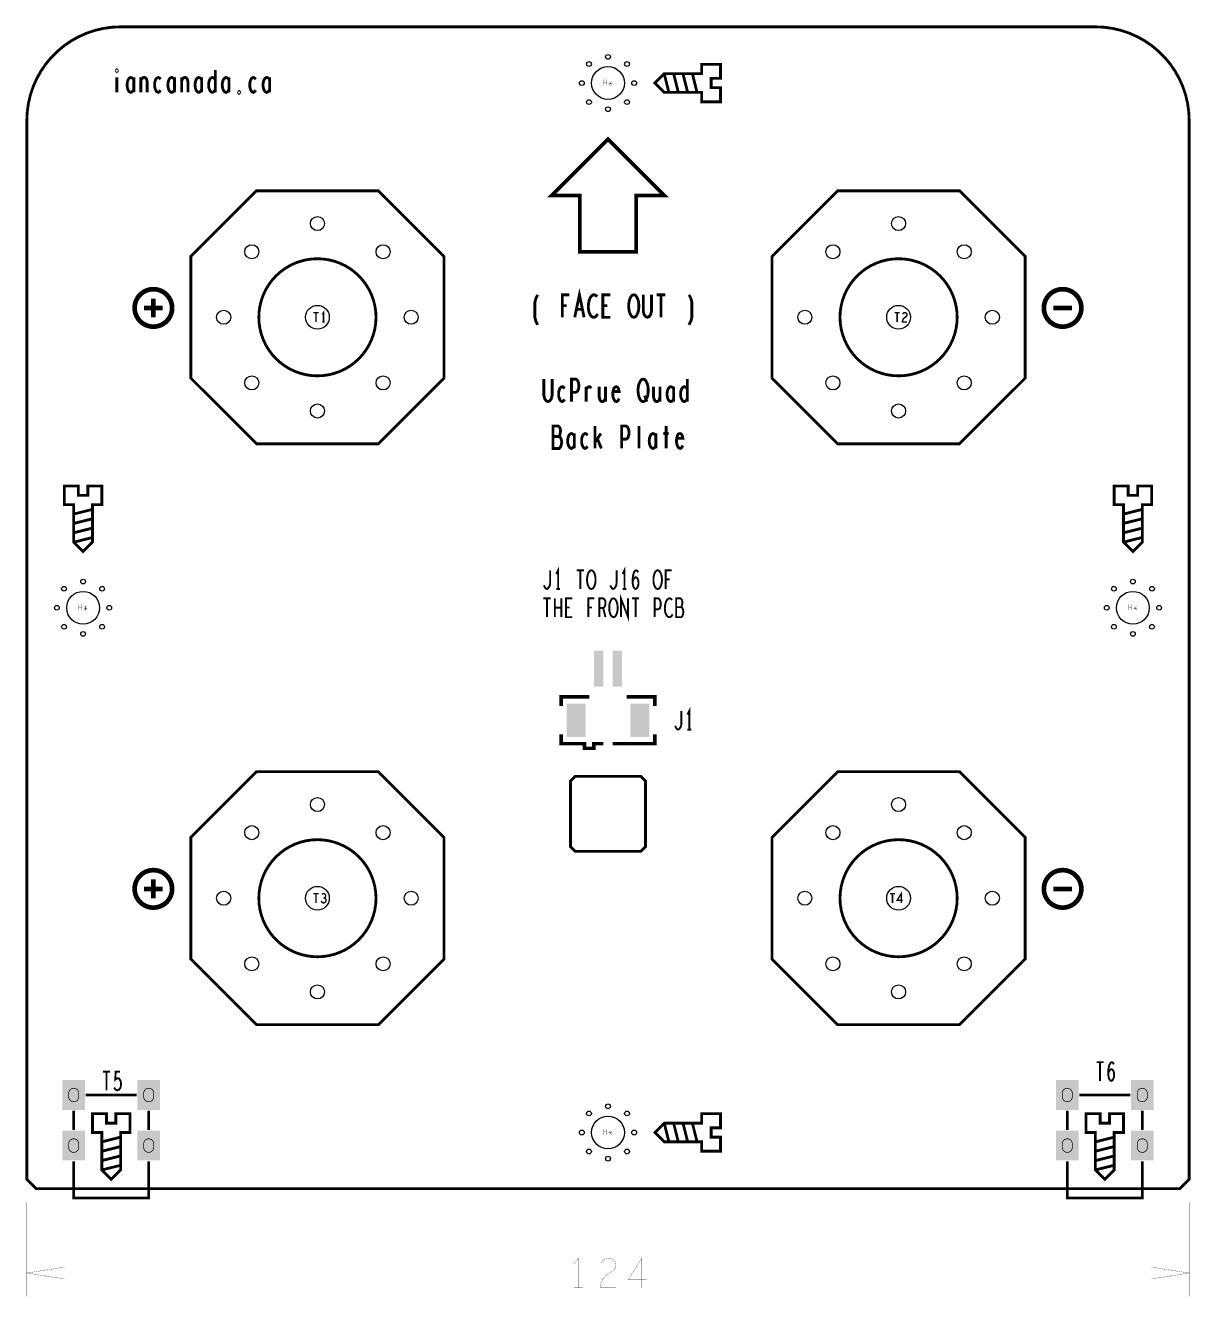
# Model space of a CAD drawing. Extents: x -15 to 124, y -144 to 129.
# Drawn here: x -0.2 to 124.2, y -143.5 to -7.8 of the extents above; entities that cross this region are included whole.
import ezdxf

# ---------------------------------------------------------------- set-up
doc = ezdxf.new("R2010")
doc.units = 0
doc.layers.get('0').update_dxf_attribs({"linetype": 'CONTINUOUS'})
for name, color, linetype in [('BOARD_ART', 7, 'CONTINUOUS'), ('DIMENSION_ART', 5, 'CONTINUOUS'), ('PASTETOP_ART', 6, 'CONTINUOUS'), ('SILK_TOP_ART', 1, 'CONTINUOUS'), ('UCPUREQUADBACKPCB-1-2_DRL', 4, 'CONTINUOUS'), ('UCPUREQUADBACKPCB_ROU', 3, 'CONTINUOUS')]:
    doc.layers.add(name, color=color, linetype=linetype)

# ---------------------------------------------------------------- blocks, each defined once
blk = doc.blocks.new('RECTANGLE_54')
blk.add_solid([(1.2065, 1.5875), (1.2065, -1.5875), (-1.2065, 1.5875), (-1.2065, -1.5875)])
blk = doc.blocks.new('RECTANGLE_112')
blk.add_solid([(1.016, 1.778), (1.016, -1.778), (-1.016, 1.778), (-1.016, -1.778)])
blk = doc.blocks.new('RECTANGLE_111')
blk.add_solid([(0.508, 1.905), (0.508, -1.905), (-0.508, 1.905), (-0.508, -1.905)])
blk = doc.blocks.new('ROUND_20')
blk.add_circle((0, 0), 0.254)
blk = doc.blocks.new('ROUND_6')
blk.add_circle((0, 0), 0.75)
blk = doc.blocks.new('ROUND_10')
blk.add_circle((0, 0), 1.27)
blk = doc.blocks.new('ROUND_122')
blk.add_circle((0, 0), 1.75)

msp = doc.modelspace()

# ---------------------------------------------------------------- linework, layer by layer
at = {"layer": 'BOARD_ART', "const_width": 0.3}
for points in [[(10, -8, 0.4142136), (0, -18)], [(124, -18, 0.4142136), (114, -8)]]:
    msp.add_lwpolyline(points, format="xyb", dxfattribs=at)
for points in [[(114, -8), (10, -8)], [(0, -18), (0, -27.75), (0, -32.25)], [(124, -32.25), (124, -27.75), (124, -18)], [(0, -109), (0, -103.75), (0, -36.25), (0, -32.25)], [(124, -32.25), (124, -36.25)], [(124, -36.25), (124, -103.75), (124, -109.25)], [(58.5, -88), (58, -88.5), (58, -95.5), (58.5, -96), (65.5, -96), (66, -95.5), (66, -88.5), (65.5, -88), (58.5, -88)], [(0, -109), (0, -112.25), (0, -131), (1, -132), (123, -132), (124, -131), (124, -112.25), (124, -109.25)]]:
    msp.add_lwpolyline(points, dxfattribs=at)
for points in [[(24.75, -39, 1), (37.25, -39, 1)], [(86.75, -39, 1), (99.25, -39, 1)], [(24.75, -101, 1), (37.25, -101, 1)], [(86.75, -101, 1), (99.25, -101, 1)]]:
    msp.add_lwpolyline(points, format="xyb", close=True, dxfattribs=at)
at = {"layer": 'DIMENSION_ART', "const_width": 0.0254}
for points in [[(0, -133.5), (0, -143.5)], [(124, -133.5), (124, -143.5)], [(58.8504, -142.5875), (58.8504, -139.4125), (58.378, -140.0475)], [(61.2519, -139.9417), (61.4882, -139.6242), (61.7638, -139.4654), (62.0788, -139.4125), (62.4724, -139.5183), (62.7481, -139.7829), (62.8268, -140.1004), (62.7874, -140.418), (62.6299, -140.6825), (61.8425, -141.2117), (61.4882, -141.5821), (61.2519, -142.1114), (61.1732, -142.5875), (62.8268, -142.5875)], [(65.622, -142.5875), (65.622, -139.4125), (64.1653, -141.6879), (66.1339, -141.6879)], [(4, -140.375), (0, -141), (4, -141.625), (4, -140.375)], [(55.2881, -141), (0, -141)], [(68.7119, -141), (124, -141)], [(120, -141.625), (124, -141), (120, -140.375), (120, -141.625)], [(58.378, -142.5875), (59.3228, -142.5875)]]:
    msp.add_lwpolyline(points, dxfattribs=at)
at = {"layer": 'SILK_TOP_ART'}
for points, const_width in [([(72.9999, -14), (73, -13.5), (74, -13.5), (74, -11.9999), (72, -12), (72, -13), (68, -12.9999), (67, -13.9999), (68.0001, -15), (72, -15), (72, -16), (74, -16.0001), (74, -14.5), (73, -14.5), (72.9999, -14)], 0.3), ([(9.6, -12.76), (9.56, -12.72), (9.56, -12.64), (9.6, -12.6), (9.64, -12.64), (9.64, -12.72), (9.6, -12.76)], 0.3), ([(9.6, -13.4), (9.6, -15)], 0.3), ([(11.41, -13.68), (11.33, -13.52), (11.21, -13.44), (11.07, -13.4), (10.93, -13.48), (10.81, -13.64), (10.73, -13.88), (10.69, -14.2), (10.73, -14.52), (10.81, -14.7601), (10.93, -14.92), (11.07, -15), (11.21, -14.96), (11.33, -14.84), (11.41, -14.6801)], 0.3), ([(11.41, -15), (11.41, -13.4)], 0.3), ([(12.16, -13.8), (12.24, -13.6), (12.36, -13.44), (12.52, -13.4), (12.66, -13.44), (12.78, -13.6), (12.84, -13.88), (12.84, -15)], 0.3), ([(12.16, -15), (12.16, -13.4)], 0.3), ([(14.27, -13.6), (14.13, -13.44), (14.01, -13.4), (13.85, -13.48), (13.73, -13.64), (13.65, -13.92), (13.63, -14.2), (13.65, -14.48), (13.73, -14.7201), (13.85, -14.92), (14.01, -15), (14.15, -14.92), (14.27, -14.7601)], 0.3), ([(15.76, -13.68), (15.68, -13.52), (15.56, -13.44), (15.42, -13.4), (15.28, -13.48), (15.16, -13.64), (15.08, -13.88), (15.04, -14.2), (15.08, -14.52), (15.16, -14.7601), (15.28, -14.92), (15.42, -15), (15.56, -14.96), (15.68, -14.84), (15.76, -14.6801)], 0.3), ([(15.76, -15), (15.76, -13.4)], 0.3), ([(16.51, -13.8), (16.59, -13.6), (16.71, -13.44), (16.87, -13.4), (17.01, -13.44), (17.13, -13.6), (17.19, -13.88), (17.19, -15)], 0.3), ([(16.51, -15), (16.51, -13.4)], 0.3), ([(18.66, -13.68), (18.58, -13.52), (18.46, -13.44), (18.32, -13.4), (18.18, -13.48), (18.06, -13.64), (17.98, -13.88), (17.94, -14.2), (17.98, -14.52), (18.06, -14.7601), (18.18, -14.92), (18.32, -15), (18.46, -14.96), (18.58, -14.84), (18.66, -14.6801)], 0.3), ([(18.66, -15), (18.66, -13.4)], 0.3), ([(20.11, -14.6401), (20.03, -14.84), (19.91, -14.96), (19.77, -15), (19.61, -14.92), (19.49, -14.7201), (19.41, -14.48), (19.39, -14.2), (19.41, -13.92), (19.49, -13.68), (19.61, -13.48), (19.77, -13.4), (19.91, -13.44), (20.01, -13.52), (20.11, -13.68)], 0.3), ([(20.11, -12.6), (20.11, -15)], 0.3), ([(21.56, -13.68), (21.48, -13.52), (21.36, -13.44), (21.22, -13.4), (21.08, -13.48), (20.96, -13.64), (20.88, -13.88), (20.84, -14.2), (20.88, -14.52), (20.96, -14.7601), (21.08, -14.92), (21.22, -15), (21.36, -14.96), (21.48, -14.84), (21.56, -14.6801)], 0.3), ([(21.56, -15), (21.56, -13.4)], 0.3), ([(24.42, -13.6), (24.28, -13.44), (24.16, -13.4), (24, -13.48), (23.88, -13.64), (23.8, -13.92), (23.78, -14.2), (23.8, -14.48), (23.88, -14.7201), (24, -14.92), (24.16, -15), (24.3, -14.92), (24.42, -14.7601)], 0.3), ([(25.91, -13.68), (25.83, -13.52), (25.71, -13.44), (25.57, -13.4), (25.43, -13.48), (25.31, -13.64), (25.23, -13.88), (25.19, -14.2), (25.23, -14.52), (25.31, -14.7601), (25.43, -14.92), (25.57, -15), (25.71, -14.96), (25.83, -14.84), (25.91, -14.6801)], 0.3), ([(25.91, -15), (25.91, -13.4)], 0.3), ([(68.5001, -15), (68, -13)], 0.3), ([(69.5, -15), (69, -13)], 0.3), ([(70.5, -15), (70, -13)], 0.3), ([(71.5, -15), (71, -13)], 0.3), ([(22.65, -15.08), (22.61, -15.04), (22.61, -14.96), (22.65, -14.92), (22.69, -14.96), (22.69, -15.04), (22.65, -15.08)], 0.3), ([(61.553, -14.254), (61.553, -13.619)], 0.0254), ([(61.8374, -13.9365), (61.553, -13.9365)], 0.0254), ([(61.8374, -13.619), (61.8374, -14.254)], 0.0254), ([(62.0508, -14.0423), (62.4572, -14.0423)], 0.0254), ([(62.105, -14.2752), (62.403, -13.8095)], 0.0254), ([(62.403, -14.2752), (62.105, -13.8095)], 0.0254), ([(62.254, -13.7248), (62.254, -14.3598)], 0.0254), ([(62, -20), (56, -26), (59, -26), (59, -32), (65, -32), (65, -26), (68, -26), (62, -20)], 0.4), ([(31, -25.5), (37.5, -25.5), (44.5, -32.5), (44.5, -45.5), (37.5, -52.5), (24.5, -52.5), (17.5, -45.5), (17.5, -32.5), (24.5, -25.5), (31, -25.5)], 0.3), ([(93, -25.5), (99.5, -25.5), (106.5, -32.5), (106.5, -45.5), (99.5, -52.5), (86.5, -52.5), (79.5, -45.5), (79.5, -32.5), (86.5, -25.5), (93, -25.5)], 0.3), ([(54.5, -39.8), (54.3, -39.4), (54.2, -39), (54.2, -37.4), (54.3, -37), (54.5, -36.6)], 0.3), ([(57.12, -39), (57.12, -36.6), (57.88, -36.6)], 0.3), ([(58.45, -39), (58.95, -36.6), (59.45, -39)], 0.3), ([(60.84, -36.8), (60.72, -36.68), (60.58, -36.6), (60.42, -36.6), (60.24, -36.72), (60.1, -36.92), (60, -37.16), (59.92, -37.56), (59.9, -37.92), (59.94, -38.28), (60, -38.52), (60.12, -38.7601), (60.26, -38.92), (60.4, -39), (60.54, -39), (60.68, -38.92), (60.8, -38.8), (60.9, -38.6401)], 0.3), ([(62.25, -39), (61.45, -39), (61.45, -36.6), (62.25, -36.6)], 0.3), ([(64.75, -39), (64.59, -38.96), (64.45, -38.8), (64.33, -38.56), (64.25, -38.28), (64.21, -37.96), (64.21, -37.64), (64.25, -37.32), (64.33, -37.04), (64.45, -36.8), (64.59, -36.64), (64.75, -36.6), (64.91, -36.64), (65.05, -36.8), (65.17, -37.04), (65.25, -37.32), (65.29, -37.64), (65.29, -37.96), (65.25, -38.28), (65.17, -38.56), (65.05, -38.8), (64.91, -38.96), (64.75, -39)], 0.3), ([(65.76, -36.6), (65.76, -38.32), (65.84, -38.6801), (66, -38.92), (66.2, -39), (66.4, -38.92), (66.56, -38.6801), (66.64, -38.32), (66.64, -36.6)], 0.3), ([(67.19, -36.6), (68.11, -36.6)], 0.3), ([(67.65, -36.6), (67.65, -39)], 0.3), ([(70.65, -39.8), (70.85, -39.4), (70.95, -39), (70.95, -37.4), (70.85, -37), (70.65, -36.6)], 0.3), ([(12.5, -38), (14.5, -38)], 0.5), ([(13.5, -37), (13.5, -39)], 0.5), ([(57.6, -37.76), (57.12, -37.76)], 0.3), ([(61.93, -37.76), (61.45, -37.76)], 0.3), ([(109.5, -38), (111.5, -38)], 0.5), ([(30.5817, -38.5), (31.1183, -38.5)], 0.15), ([(30.85, -38.5), (30.85, -39.5)], 0.15), ([(31.65, -39.5), (31.65, -38.5), (31.51, -38.7)], 0.15), ([(59.27, -38.16), (58.63, -38.16)], 0.3), ([(92.5817, -38.5), (93.1183, -38.5)], 0.15), ([(92.85, -38.5), (92.85, -39.5)], 0.15), ([(93.4283, -38.6667), (93.4983, -38.5667), (93.58, -38.5167), (93.6733, -38.5), (93.79, -38.5333), (93.8717, -38.6167), (93.895, -38.7167), (93.8833, -38.8167), (93.8367, -38.9), (93.6033, -39.0667), (93.4983, -39.1833), (93.4283, -39.35), (93.405, -39.5), (93.895, -39.5)], 0.15), ([(31.51, -39.5), (31.79, -39.5)], 0.15), ([(55.16, -45.6), (55.16, -47.32), (55.24, -47.6801), (55.4, -47.92), (55.6, -48), (55.8, -47.92), (55.96, -47.6801), (56.04, -47.32), (56.04, -45.6)], 0.3), ([(58.1, -48), (58.1, -45.6), (58.58, -45.6), (58.74, -45.72), (58.86, -46), (58.9, -46.32), (58.86, -46.64), (58.76, -46.88), (58.58, -47.0001), (58.1, -47.0001)], 0.3), ([(65.75, -48), (65.59, -47.96), (65.45, -47.8), (65.33, -47.56), (65.25, -47.28), (65.21, -46.96), (65.21, -46.64), (65.25, -46.32), (65.33, -46.04), (65.45, -45.8), (65.59, -45.64), (65.75, -45.6), (65.91, -45.64), (66.05, -45.8), (66.17, -46.04), (66.25, -46.32), (66.29, -46.64), (66.29, -46.96), (66.25, -47.28), (66.17, -47.56), (66.05, -47.8), (65.91, -47.96), (65.75, -48)], 0.3), ([(70.46, -45.6), (70.46, -48)], 0.3), ([(57.37, -46.6), (57.23, -46.44), (57.11, -46.4), (56.95, -46.48), (56.83, -46.64), (56.75, -46.92), (56.73, -47.2), (56.75, -47.48), (56.83, -47.7201), (56.95, -47.92), (57.11, -48), (57.25, -47.92), (57.37, -47.7601)], 0.3), ([(59.67, -46.72), (59.77, -46.56), (59.87, -46.44), (60.01, -46.4), (60.11, -46.44), (60.23, -46.56)], 0.3), ([(59.67, -48), (59.67, -46.4)], 0.3), ([(61.06, -46.4), (61.06, -47.52), (61.14, -47.8), (61.26, -47.96), (61.4, -48), (61.54, -47.96), (61.66, -47.8), (61.74, -47.52)], 0.3), ([(61.74, -48), (61.74, -46.4)], 0.3), ([(62.55, -46.92), (63.19, -46.92), (63.13, -46.64), (63.03, -46.48), (62.89, -46.4), (62.75, -46.44), (62.63, -46.56), (62.55, -46.84), (62.51, -47.0801), (62.51, -47.32), (62.55, -47.56), (62.65, -47.8), (62.77, -47.96), (62.91, -48), (63.05, -47.92), (63.19, -47.6801)], 0.3), ([(65.91, -47.36), (66.15, -48)], 0.3), ([(66.86, -46.4), (66.86, -47.52), (66.94, -47.8), (67.06, -47.96), (67.2, -48), (67.34, -47.96), (67.46, -47.8), (67.54, -47.52)], 0.3), ([(67.54, -48), (67.54, -46.4)], 0.3), ([(69.01, -46.68), (68.93, -46.52), (68.81, -46.44), (68.67, -46.4), (68.53, -46.48), (68.41, -46.64), (68.33, -46.88), (68.29, -47.2), (68.33, -47.52), (68.41, -47.7601), (68.53, -47.92), (68.67, -48), (68.81, -47.96), (68.93, -47.84), (69.01, -47.6801)], 0.3), ([(69.01, -48), (69.01, -46.4)], 0.3), ([(70.46, -47.6401), (70.38, -47.84), (70.26, -47.96), (70.12, -48), (69.96, -47.92), (69.84, -47.7201), (69.76, -47.48), (69.74, -47.2), (69.76, -46.92), (69.84, -46.68), (69.96, -46.48), (70.12, -46.4), (70.26, -46.44), (70.36, -46.52), (70.46, -46.68)], 0.3), ([(56.76, -51.72), (56.84, -51.6), (56.9, -51.4), (56.94, -51.12), (56.9, -50.88), (56.82, -50.72), (56.68, -50.6), (56.14, -50.6), (56.14, -53), (56.8, -53), (56.94, -52.84), (57.02, -52.6), (57.06, -52.32), (57.02, -52.0401), (56.9, -51.8), (56.76, -51.72), (56.14, -51.72)], 0.3), ([(58.41, -51.68), (58.33, -51.52), (58.21, -51.44), (58.07, -51.4), (57.93, -51.48), (57.81, -51.64), (57.73, -51.88), (57.69, -52.2), (57.73, -52.52), (57.81, -52.7601), (57.93, -52.92), (58.07, -53), (58.21, -52.96), (58.33, -52.84), (58.41, -52.6801)], 0.3), ([(58.41, -53), (58.41, -51.4)], 0.3), ([(59.82, -51.6), (59.68, -51.44), (59.56, -51.4), (59.4, -51.48), (59.28, -51.64), (59.2, -51.92), (59.18, -52.2), (59.2, -52.48), (59.28, -52.7201), (59.4, -52.92), (59.56, -53), (59.7, -52.92), (59.82, -52.7601)], 0.3), ([(60.61, -53), (60.61, -50.6)], 0.3), ([(61.25, -51.4), (60.61, -52.32)], 0.3), ([(63.45, -53), (63.45, -50.6), (63.93, -50.6), (64.09, -50.72), (64.21, -51), (64.25, -51.32), (64.21, -51.64), (64.11, -51.88), (63.93, -52.0001), (63.45, -52.0001)], 0.3), ([(65.3, -53), (65.3, -50.6)], 0.3), ([(67.11, -51.68), (67.03, -51.52), (66.91, -51.44), (66.77, -51.4), (66.63, -51.48), (66.51, -51.64), (66.43, -51.88), (66.39, -52.2), (66.43, -52.52), (66.51, -52.7601), (66.63, -52.92), (66.77, -53), (66.91, -52.96), (67.03, -52.84), (67.11, -52.6801)], 0.3), ([(67.11, -53), (67.11, -51.4)], 0.3), ([(67.92, -51.4), (68.48, -51.4)], 0.3), ([(68.2, -50.6), (68.2, -53)], 0.3), ([(69.35, -51.92), (69.99, -51.92), (69.93, -51.64), (69.83, -51.48), (69.69, -51.4), (69.55, -51.44), (69.43, -51.56), (69.35, -51.84), (69.31, -52.0801), (69.31, -52.32), (69.35, -52.56), (69.45, -52.8), (69.57, -52.96), (69.71, -53), (69.85, -52.92), (69.99, -52.6801)], 0.3), ([(60.87, -51.96), (61.29, -53)], 0.3), ([(6, -58.0001), (5.5, -58), (5.5, -57), (3.9999, -57), (4, -59), (5, -59), (4.9999, -63), (5.9999, -64), (7, -62.9999), (7, -59), (8, -59), (8.0001, -57), (6.5, -57), (6.5, -58), (6, -58.0001)], 0.3), ([(118, -58.0001), (117.5, -58), (117.5, -57), (115.9999, -57), (116, -59), (117, -59), (116.9999, -63), (117.9999, -64), (119, -62.9999), (119, -59), (120, -59), (120.0001, -57), (118.5, -57), (118.5, -58), (118, -58.0001)], 0.3), ([(7, -59.5), (5, -60)], 0.3), ([(119, -59.5), (117, -60)], 0.3), ([(7, -60.5), (5, -61)], 0.3), ([(119, -60.5), (117, -61)], 0.3), ([(7, -61.5), (5, -62)], 0.3), ([(7, -62.4999), (5, -63)], 0.3), ([(119, -61.5), (117, -62)], 0.3), ([(119, -62.4999), (117, -63)], 0.3), ([(55.1667, -67.6), (55.25, -67.8), (55.35, -67.9333), (55.4667, -68), (55.6, -67.9333), (55.7, -67.8), (55.8, -67.6), (55.8333, -67.3334), (55.8333, -66)], 0.2032), ([(56.68, -68), (56.68, -66), (56.48, -66.4)], 0.2032), ([(58.6567, -66), (59.4233, -66)], 0.2032), ([(59.04, -66), (59.04, -68)], 0.2032), ([(60.22, -68), (60.0866, -67.9667), (59.97, -67.8334), (59.87, -67.6334), (59.8033, -67.4), (59.77, -67.1333), (59.77, -66.8667), (59.8033, -66.6), (59.87, -66.3666), (59.97, -66.1667), (60.0866, -66.0333), (60.22, -66), (60.3533, -66.0333), (60.47, -66.1667), (60.57, -66.3666), (60.6367, -66.6), (60.67, -66.8667), (60.67, -67.1333), (60.6367, -67.4), (60.57, -67.6334), (60.47, -67.8334), (60.3533, -67.9667), (60.22, -68)], 0.2032), ([(62.2467, -67.6), (62.33, -67.8), (62.43, -67.9333), (62.5467, -68), (62.68, -67.9333), (62.78, -67.8), (62.88, -67.6), (62.9133, -67.3334), (62.9133, -66)], 0.2032), ([(63.76, -68), (63.76, -66), (63.56, -66.4)], 0.2032), ([(64.6233, -67.1667), (64.74, -66.9333), (64.84, -66.8), (64.9733, -66.7334), (65.09, -66.8), (65.1733, -66.9333), (65.24, -67.1333), (65.2567, -67.3667), (65.24, -67.5667), (65.1733, -67.7667), (65.0733, -67.9333), (64.9567, -68), (64.8233, -67.9333), (64.7067, -67.7334), (64.64, -67.4333), (64.6233, -67.1), (64.6567, -66.6667), (64.7067, -66.4333), (64.79, -66.2), (64.9067, -66.0333), (65.0233, -66), (65.14, -66.0667), (65.2233, -66.2333)], 0.2032), ([(67.3, -68), (67.1666, -67.9667), (67.05, -67.8334), (66.95, -67.6334), (66.8833, -67.4), (66.85, -67.1333), (66.85, -66.8667), (66.8833, -66.6), (66.95, -66.3666), (67.05, -66.1667), (67.1666, -66.0333), (67.3, -66), (67.4333, -66.0333), (67.55, -66.1667), (67.65, -66.3666), (67.7167, -66.6), (67.75, -66.8667), (67.75, -67.1333), (67.7167, -67.4), (67.65, -67.6334), (67.55, -67.8334), (67.4333, -67.9667), (67.3, -68)], 0.2032), ([(68.1633, -68), (68.1633, -66), (68.7967, -66)], 0.2032), ([(68.5633, -66.9666), (68.1633, -66.9666)], 0.2032), ([(55.1167, -69), (55.8833, -69)], 0.2032), ([(55.5, -69), (55.5, -71)], 0.2032), ([(56.33, -71), (56.33, -69)], 0.2032), ([(56.48, -68), (56.88, -68)], 0.2032), ([(57.03, -69), (57.03, -71)], 0.2032), ([(58.1933, -71), (57.5267, -71), (57.5267, -69), (58.1933, -69)], 0.2032), ([(59.9033, -71), (59.9033, -69), (60.5367, -69)], 0.2032), ([(61.0667, -71), (61.0667, -69), (61.4833, -69), (61.6167, -69.1), (61.7, -69.2333), (61.7333, -69.5), (61.7, -69.7667), (61.6, -69.9333), (61.4833, -70.0334), (61.0667, -70.0334)], 0.2032), ([(62.58, -71), (62.4466, -70.9667), (62.33, -70.8334), (62.23, -70.6334), (62.1633, -70.4), (62.13, -70.1333), (62.13, -69.8667), (62.1633, -69.6), (62.23, -69.3666), (62.33, -69.1667), (62.4466, -69.0333), (62.58, -69), (62.7133, -69.0333), (62.83, -69.1667), (62.93, -69.3666), (62.9967, -69.6), (63.03, -69.8667), (63.03, -70.1333), (62.9967, -70.4), (62.93, -70.6334), (62.83, -70.8334), (62.7133, -70.9667), (62.58, -71)], 0.2032), ([(63.3767, -71), (63.3767, -69), (64.1433, -71), (64.1433, -69)], 0.2032), ([(63.56, -68), (63.96, -68)], 0.2032), ([(64.5567, -69), (65.3233, -69)], 0.2032), ([(64.94, -69), (64.94, -71)], 0.2032), ([(66.9667, -71), (66.9667, -69), (67.3667, -69), (67.5, -69.1), (67.6, -69.3333), (67.6333, -69.6), (67.6, -69.8667), (67.5167, -70.0667), (67.3667, -70.1667), (66.9667, -70.1667)], 0.2032), ([(68.8467, -69.1667), (68.7467, -69.0667), (68.63, -69), (68.4967, -69), (68.3466, -69.1), (68.23, -69.2667), (68.1467, -69.4667), (68.08, -69.8), (68.0633, -70.1), (68.0967, -70.4), (68.1467, -70.6), (68.2467, -70.8), (68.3633, -70.9333), (68.48, -71), (68.5967, -71), (68.7133, -70.9333), (68.8133, -70.8334), (68.8967, -70.7001)], 0.2032), ([(69.7933, -69.9333), (69.86, -69.8333), (69.91, -69.6667), (69.9433, -69.4333), (69.91, -69.2333), (69.8433, -69.1), (69.7267, -69), (69.2767, -69), (69.2767, -71), (69.8267, -71), (69.9433, -70.8667), (70.01, -70.6667), (70.0433, -70.4333), (70.01, -70.2), (69.91, -70), (69.7933, -69.9333), (69.2767, -69.9333)], 0.2032), ([(5.553, -70.254), (5.553, -69.619)], 0.0254), ([(5.8374, -69.9365), (5.553, -69.9365)], 0.0254), ([(5.8374, -69.619), (5.8374, -70.254)], 0.0254), ([(6.0508, -70.0423), (6.4572, -70.0423)], 0.0254), ([(6.105, -70.2752), (6.403, -69.8095)], 0.0254), ([(6.403, -70.2752), (6.105, -69.8095)], 0.0254), ([(6.254, -69.7248), (6.254, -70.3598)], 0.0254), ([(57.03, -70), (56.33, -70)], 0.2032), ([(57.9267, -69.9666), (57.5267, -69.9666)], 0.2032), ([(60.3033, -69.9666), (59.9033, -69.9666)], 0.2032), ([(61.4833, -70.0334), (61.7333, -71)], 0.2032), ([(117.553, -70.254), (117.553, -69.619)], 0.0254), ([(117.8374, -69.9365), (117.553, -69.9365)], 0.0254), ([(117.8374, -69.619), (117.8374, -70.254)], 0.0254), ([(118.0508, -70.0423), (118.4572, -70.0423)], 0.0254), ([(118.105, -70.2752), (118.403, -69.8095)], 0.0254), ([(118.403, -70.2752), (118.105, -69.8095)], 0.0254), ([(118.254, -69.7248), (118.254, -70.3598)], 0.0254), ([(60, -79.5), (57, -79.5), (57, -80.5)], 0.381), ([(67, -80.5), (67, -79.5), (64, -79.5)], 0.381), ([(69.1667, -82.6), (69.25, -82.8), (69.35, -82.9333), (69.4667, -83), (69.6, -82.9333), (69.7, -82.8), (69.8, -82.6), (69.8333, -82.3334), (69.8333, -81)], 0.2032), ([(70.68, -83), (70.68, -81), (70.48, -81.4)], 0.2032), ([(57, -83.5), (57, -84.5), (59.5, -84.5), (59.5, -85), (60.5, -85), (60.5, -84.5), (61.5, -84.5)], 0.381), ([(67, -83.5), (67, -84.5), (62.5, -84.5)], 0.381), ([(70.48, -83), (70.88, -83)], 0.2032), ([(31, -87.5), (37.5, -87.5), (44.5, -94.5), (44.5, -107.5), (37.5, -114.5), (24.5, -114.5), (17.5, -107.5), (17.5, -94.5), (24.5, -87.5), (31, -87.5)], 0.3), ([(93, -87.5), (99.5, -87.5), (106.5, -94.5), (106.5, -107.5), (99.5, -114.5), (86.5, -114.5), (79.5, -107.5), (79.5, -94.5), (86.5, -87.5), (93, -87.5)], 0.3), ([(13.5, -99), (13.5, -101)], 0.5), ([(12.5, -100), (14.5, -100)], 0.5), ([(93.29, -101.5), (93.29, -100.5), (92.8583, -101.2167), (93.4417, -101.2167)], 0.15), ([(109.5, -100), (111.5, -100)], 0.5), ([(30.5817, -100.5), (31.1183, -100.5)], 0.15), ([(30.85, -100.5), (30.85, -101.5)], 0.15), ([(31.3933, -101.3), (31.4633, -101.4167), (31.5567, -101.4833), (31.6617, -101.5), (31.755, -101.4833), (31.8483, -101.4), (31.9067, -101.3), (31.9183, -101.2), (31.895, -101.0834), (31.8133, -101), (31.7317, -100.9667), (31.6267, -100.9667)], 0.15), ([(31.7317, -100.9667), (31.8017, -100.9167), (31.86, -100.8334), (31.8833, -100.7333), (31.86, -100.6333), (31.8017, -100.55), (31.6967, -100.5), (31.5917, -100.5167), (31.4867, -100.5833)], 0.15), ([(92.0817, -100.5), (92.6183, -100.5)], 0.15), ([(92.35, -100.5), (92.35, -101.5)], 0.15), ([(114.1167, -118.5), (114.8833, -118.5)], 0.2032), ([(114.5, -118.5), (114.5, -120.5)], 0.2032), ([(115.3633, -119.6667), (115.48, -119.4333), (115.58, -119.3), (115.7133, -119.2334), (115.83, -119.3), (115.9133, -119.4333), (115.98, -119.6333), (115.9967, -119.8667), (115.98, -120.0667), (115.9133, -120.2667), (115.8133, -120.4333), (115.6967, -120.5), (115.5633, -120.4333), (115.4467, -120.2334), (115.38, -119.9333), (115.3633, -119.6), (115.3967, -119.1667), (115.4467, -118.9333), (115.53, -118.7), (115.6467, -118.5333), (115.7633, -118.5), (115.88, -118.5667), (115.9633, -118.7333)], 0.2032), ([(8.1167, -119.5), (8.8833, -119.5)], 0.2032), ([(8.5, -119.5), (8.5, -121.5)], 0.2032), ([(9.3133, -121.2001), (9.4133, -121.3667), (9.53, -121.4667), (9.68, -121.5), (9.83, -121.4333), (9.9467, -121.3), (10.03, -121.0667), (10.0467, -120.8), (10.0133, -120.5334), (9.93, -120.3667), (9.8133, -120.2334), (9.6967, -120.2), (9.58, -120.2334), (9.43, -120.3667), (9.48, -119.5), (9.93, -119.5)], 0.2032), ([(9, -122), (6.2929, -122)], 0.3), ([(11.7071, -122), (9, -122)], 0.3), ([(115, -122), (112.2929, -122)], 0.3), ([(117.7071, -122), (115, -122)], 0.3), ([(5, -123.6739), (5, -125.7261)], 0.3), ([(9, -125.0001), (8.5, -125), (8.5, -124), (6.9999, -124), (7, -126), (8, -126), (7.9999, -130), (8.9999, -131), (10, -129.9999), (10, -126), (11, -126), (11.0001, -124), (9.5, -124), (9.5, -125), (9, -125.0001)], 0.3), ([(13, -125.7261), (13, -123.6739)], 0.3), ([(72.9999, -126), (73, -125.5), (74, -125.5), (74, -123.9999), (72, -124), (72, -125), (68, -124.9999), (67, -125.9999), (68.0001, -127), (72, -127), (72, -128), (74, -128.0001), (74, -126.5), (73, -126.5), (72.9999, -126)], 0.3), ([(111, -123.6739), (111, -125.7261)], 0.3), ([(115, -125.0001), (114.5, -125), (114.5, -124), (112.9999, -124), (113, -126), (114, -126), (113.9999, -130), (114.9999, -131), (116, -129.9999), (116, -126), (117, -126), (117.0001, -124), (115.5, -124), (115.5, -125), (115, -125.0001)], 0.3), ([(119, -125.7261), (119, -123.6739)], 0.3), ([(61.553, -126.254), (61.553, -125.619)], 0.0254), ([(61.8374, -125.9365), (61.553, -125.9365)], 0.0254), ([(61.8374, -125.619), (61.8374, -126.254)], 0.0254), ([(62.0508, -126.0423), (62.4572, -126.0423)], 0.0254), ([(62.105, -126.2752), (62.403, -125.8095)], 0.0254), ([(62.403, -126.2752), (62.105, -125.8095)], 0.0254), ([(62.254, -125.7248), (62.254, -126.3598)], 0.0254), ([(68.5001, -127), (68, -125)], 0.3), ([(69.5, -127), (69, -125)], 0.3), ([(70.5, -127), (70, -125)], 0.3), ([(71.5, -127), (71, -125)], 0.3), ([(10, -126.5), (8, -127)], 0.3), ([(10, -127.5), (8, -128)], 0.3), ([(116, -126.5), (114, -127)], 0.3), ([(116, -127.5), (114, -128)], 0.3), ([(10, -128.5), (8, -129)], 0.3), ([(116, -128.5), (114, -129)], 0.3), ([(5, -129.0739), (5, -133), (13, -133), (13, -129.0739)], 0.3), ([(10, -129.4999), (8, -130)], 0.3), ([(111, -129.0739), (111, -133), (119, -133), (119, -129.0739)], 0.3), ([(116, -129.4999), (114, -130)], 0.3)]:
    msp.add_lwpolyline(points, dxfattribs=dict(at, const_width=const_width))
at = {"layer": 'SILK_TOP_ART', "const_width": 0.5}
for points in [[(11.5, -38, 1), (15.5, -38, 1)], [(108.5, -38, 1), (112.5, -38, 1)], [(11.5, -100, 1), (15.5, -100, 1)], [(108.5, -100, 1), (112.5, -100, 1)]]:
    msp.add_lwpolyline(points, format="xyb", close=True, dxfattribs=at)
at = {"layer": 'UCPUREQUADBACKPCB_ROU', "const_width": 0.075}
for points in [[(5.5338, -121.8096, 1), (4.466, -121.8096)], [(13.5338, -121.8096, 1), (12.466, -121.8096)], [(111.5338, -121.8096, 1), (110.466, -121.8096)], [(119.5338, -121.8096, 1), (118.466, -121.8096)], [(4.466, -122.1906, 1), (5.5338, -122.1906)], [(12.466, -122.1906, 1), (13.5338, -122.1906)], [(110.466, -122.1906, 1), (111.5338, -122.1906)], [(118.466, -122.1906, 1), (119.5338, -122.1906)], [(5.5338, -127.2096, 1), (4.466, -127.2096)], [(13.5338, -127.2096, 1), (12.466, -127.2096)], [(111.5338, -127.2096, 1), (110.466, -127.2096)], [(119.5338, -127.2096, 1), (118.466, -127.2096)], [(4.466, -127.5906, 1), (5.5338, -127.5906)], [(12.466, -127.5906, 1), (13.5338, -127.5906)], [(110.466, -127.5906, 1), (111.5338, -127.5906)], [(118.466, -127.5906, 1), (119.5338, -127.5906)]]:
    msp.add_lwpolyline(points, format="xyb", dxfattribs=at)
for points in [[(4.466, -121.8096), (4.466, -122.1906)], [(5.5338, -122.1906), (5.5338, -121.8096)], [(12.466, -121.8096), (12.466, -122.1906)], [(13.5338, -122.1906), (13.5338, -121.8096)], [(110.466, -121.8096), (110.466, -122.1906)], [(111.5338, -122.1906), (111.5338, -121.8096)], [(118.466, -121.8096), (118.466, -122.1906)], [(119.5338, -122.1906), (119.5338, -121.8096)], [(4.466, -127.2096), (4.466, -127.5906)], [(5.5338, -127.5906), (5.5338, -127.2096)], [(12.466, -127.2096), (12.466, -127.5906)], [(13.5338, -127.5906), (13.5338, -127.2096)], [(110.466, -127.2096), (110.466, -127.5906)], [(111.5338, -127.5906), (111.5338, -127.2096)], [(118.466, -127.2096), (118.466, -127.5906)], [(119.5338, -127.5906), (119.5338, -127.2096)]]:
    msp.add_lwpolyline(points, dxfattribs=at)

# ---------------------------------------------------------------- block references
at = {"layer": 'PASTETOP_ART'}
for name, p in [('RECTANGLE_111', (61, -76.5)), ('RECTANGLE_111', (63, -76.5)), ('RECTANGLE_112', (58.6, -82)), ('RECTANGLE_112', (65.4, -82)), ('RECTANGLE_54', (5, -122)), ('RECTANGLE_54', (13, -122)), ('RECTANGLE_54', (111, -122)), ('RECTANGLE_54', (119, -122)), ('RECTANGLE_54', (5, -127.4)), ('RECTANGLE_54', (13, -127.4)), ('RECTANGLE_54', (111, -127.4)), ('RECTANGLE_54', (119, -127.4))]:
    msp.add_blockref(name, p, dxfattribs=at)
at = {"layer": 'UCPUREQUADBACKPCB-1-2_DRL'}
for name, p in [('ROUND_20', (59.968, -11.968)), ('ROUND_20', (62, -11.206)), ('ROUND_20', (64.032, -11.968)), ('ROUND_122', (62, -14)), ('ROUND_20', (59.206, -14)), ('ROUND_20', (64.794, -14)), ('ROUND_20', (59.968, -16.032)), ('ROUND_20', (64.032, -16.032)), ('ROUND_20', (62, -16.794)), ('ROUND_6', (31, -29)), ('ROUND_6', (93, -29)), ('ROUND_6', (24, -32)), ('ROUND_6', (38, -32)), ('ROUND_6', (86, -32)), ('ROUND_6', (100, -32)), ('ROUND_10', (31, -39)), ('ROUND_10', (93, -39)), ('ROUND_6', (21, -39)), ('ROUND_6', (41, -39)), ('ROUND_6', (83, -39)), ('ROUND_6', (103, -39)), ('ROUND_6', (24, -46)), ('ROUND_6', (38, -46)), ('ROUND_6', (86, -46)), ('ROUND_6', (100, -46)), ('ROUND_6', (31, -49)), ('ROUND_6', (93, -49)), ('ROUND_20', (3.968, -67.968)), ('ROUND_20', (6, -67.206)), ('ROUND_20', (8.032, -67.968)), ('ROUND_20', (115.968, -67.968)), ('ROUND_20', (118, -67.206)), ('ROUND_20', (120.032, -67.968)), ('ROUND_122', (6, -70)), ('ROUND_122', (118, -70)), ('ROUND_20', (3.206, -70)), ('ROUND_20', (8.794, -70)), ('ROUND_20', (115.206, -70)), ('ROUND_20', (120.794, -70)), ('ROUND_20', (3.968, -72.032)), ('ROUND_20', (8.032, -72.032)), ('ROUND_20', (115.968, -72.032)), ('ROUND_20', (120.032, -72.032)), ('ROUND_20', (6, -72.794)), ('ROUND_20', (118, -72.794)), ('ROUND_6', (31, -91)), ('ROUND_6', (93, -91)), ('ROUND_6', (24, -94)), ('ROUND_6', (38, -94)), ('ROUND_6', (86, -94)), ('ROUND_6', (100, -94)), ('ROUND_6', (21, -101)), ('ROUND_10', (31, -101)), ('ROUND_6', (41, -101)), ('ROUND_6', (83, -101)), ('ROUND_10', (93, -101)), ('ROUND_6', (103, -101)), ('ROUND_6', (24, -108)), ('ROUND_6', (38, -108)), ('ROUND_6', (86, -108)), ('ROUND_6', (100, -108)), ('ROUND_6', (31, -111)), ('ROUND_6', (93, -111)), ('ROUND_20', (62, -123.206)), ('ROUND_20', (59.968, -123.968)), ('ROUND_122', (62, -126)), ('ROUND_20', (64.032, -123.968)), ('ROUND_20', (59.206, -126)), ('ROUND_20', (64.794, -126)), ('ROUND_20', (59.968, -128.032)), ('ROUND_20', (62, -128.794)), ('ROUND_20', (64.032, -128.032))]:
    msp.add_blockref(name, p, dxfattribs=at)

doc.saveas('drawing.dxf')
